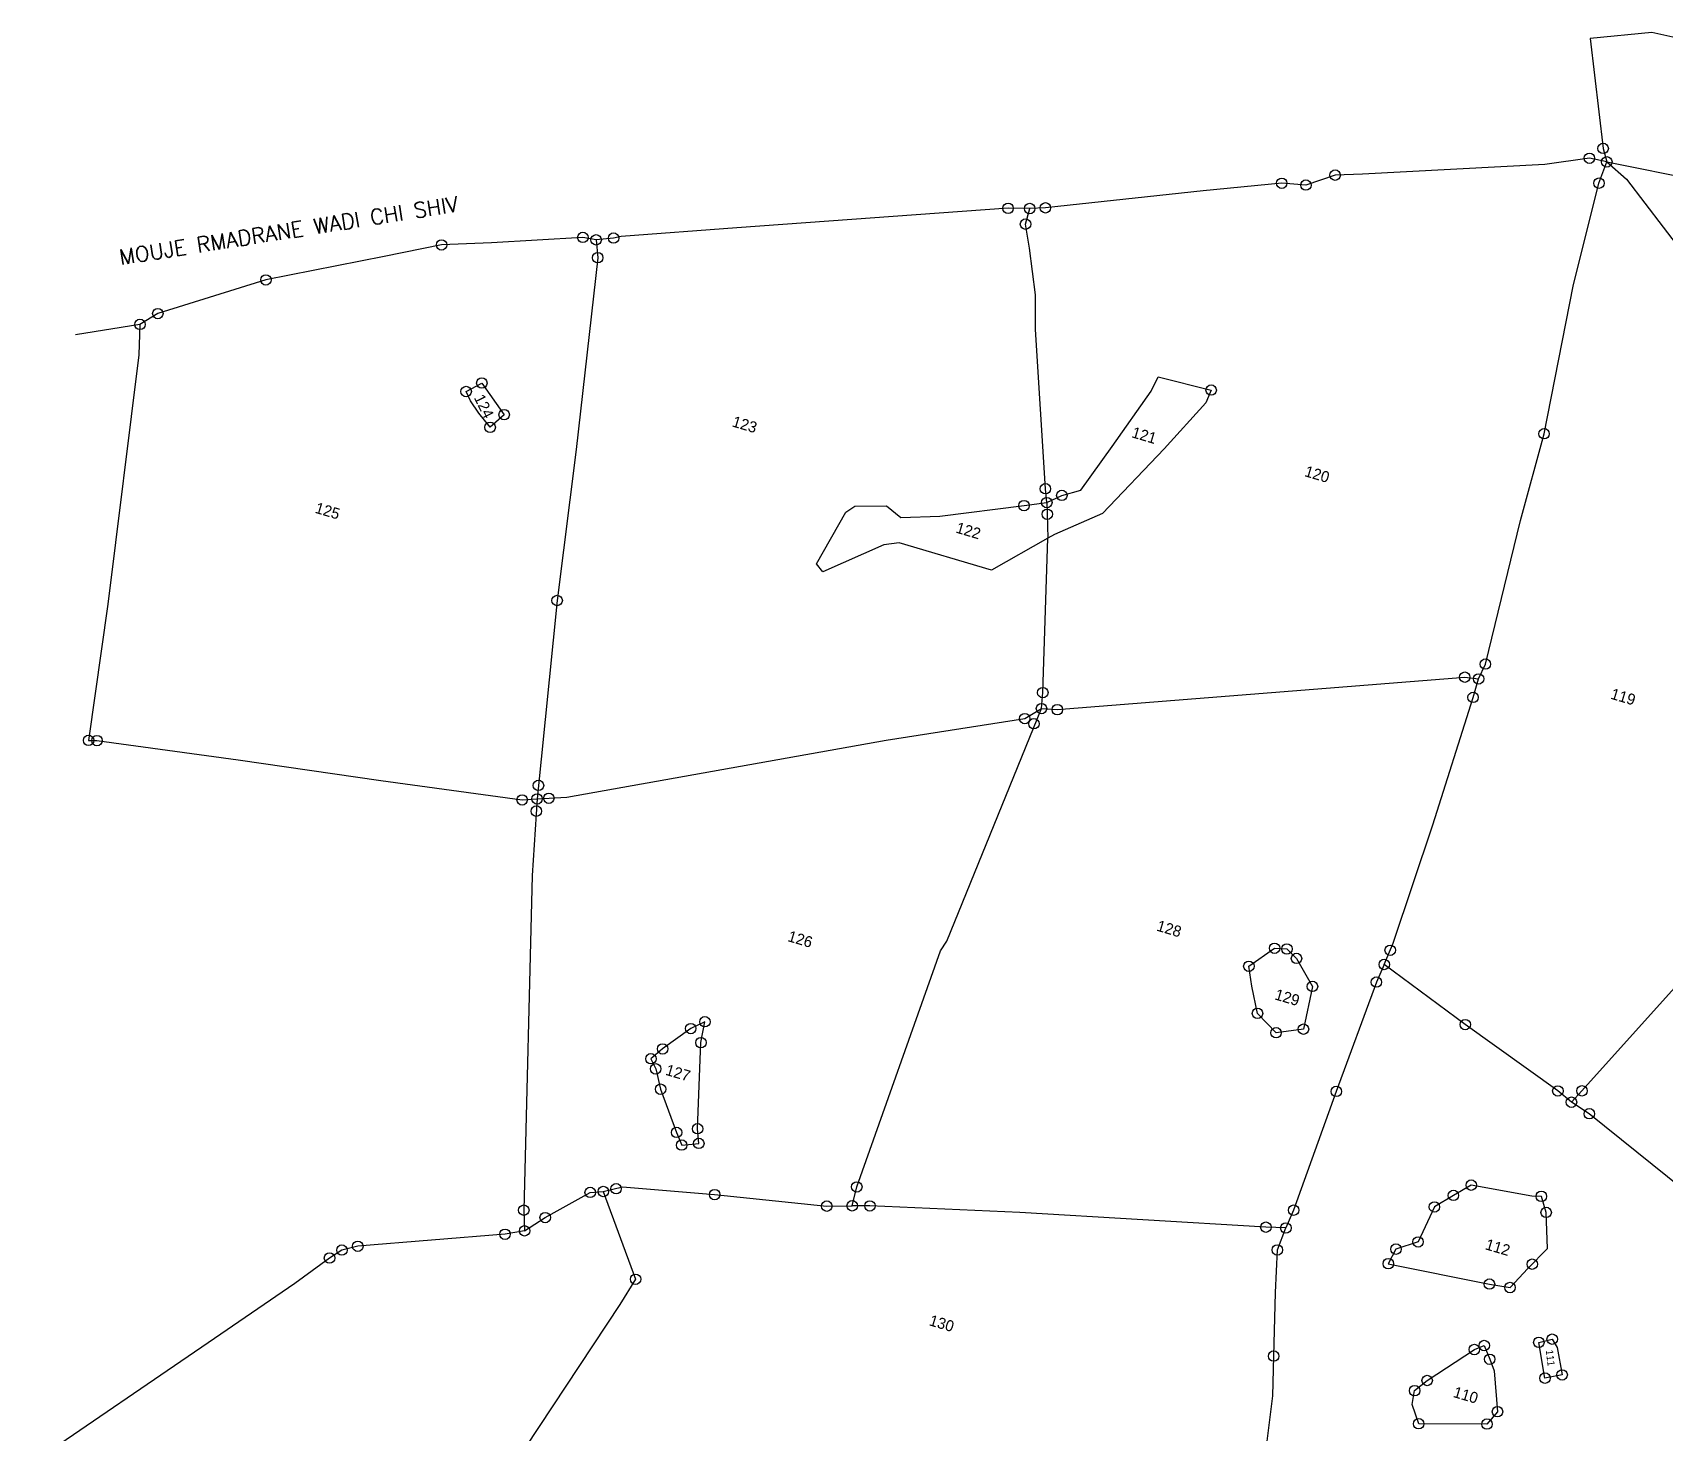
# Model space of a CAD drawing. Header units: metres. Extents: x 336276 to 340650, y 1777300 to 1780712.
# Drawn here: x 337745 to 339126, y 1779527 to 1780712 of the extents above; entities that cross this region are included whole.
import ezdxf
from ezdxf.enums import TextEntityAlignment as Align

# ---------------------------------------------------------------- set-up
doc = ezdxf.new("R2010")
doc.units = ezdxf.units.M
doc.linetypes.add('DIVIDE', pattern=[31.75, 12.7, -6.35, 0, -6.35, 0, -6.35])
for name, color, linetype in [('POLY_PARCEL', 6, 'Continuous'), ('TEXT_MAPOUT', 7, 'Continuous'), ('TEXT_PARCEL', 7, 'Continuous'), ('V_BOUND_LINE', 7, 'Continuous'), ('V_DIVIDE_LINE', 7, 'DIVIDE')]:
    doc.layers.add(name, color=color, linetype=linetype)
doc.styles.get("Standard").update_dxf_attribs({"font": 'simplex.shx'})
doc.styles.add('TEXT_MAP', font='', dxfattribs={"height": 0.25})
doc.styles.get('TEXT_MAP').set_extended_font_data('Kruti Dev 050')

msp = doc.modelspace()

# ---------------------------------------------------------------- linework, layer by layer
for centre in [(339062.8, 1780605.6), (339074.4, 1780613.9), (339077.5, 1780602.5), (338802.4, 1780584.4), (338822.9, 1780582.9), (338847.6, 1780591.3), (339070.9, 1780584.5), (338570.8, 1780563.2), (338589.1, 1780563), (338602.4, 1780563.6), (338211, 1780538.6), (338222.2, 1780536.5), (338237, 1780538), (338585.6, 1780549.8), (338091.4, 1780532.2), (338223.6, 1780521.4), (337942.8, 1780502.6), (337851.3, 1780474.1), (337836.2, 1780464.9), (338125.5, 1780415.3), (338112.2, 1780408.1), (338742.7, 1780409.3), (338144.4, 1780388.5), (338132.5, 1780377.8), (339024.4, 1780372.4), (338602.4, 1780325.8), (338616.3, 1780320.2), (338584.3, 1780311.5), (338603.6, 1780314.1), (338604, 1780304.2), (338189.2, 1780231.2), (338974.8, 1780177.4), (338957.3, 1780166.3), (338969, 1780164.8), (338600.2, 1780153.2), (338599.1, 1780139.7), (338612.5, 1780138.8), (338964.3, 1780149.2), (338584.9, 1780131.2), (338592.7, 1780126.9), (337792.7, 1780112.8), (337799.8, 1780112.6), (338173.4, 1780074.7), (338159.6, 1780062.4), (338171.6, 1780052.9), (338172.2, 1780063.2), (338182.2, 1780063.8), (338796.4, 1779936.8), (338806.8, 1779936.2), (338894.2, 1779935.1), (338774.6, 1779921.6), (338814.9, 1779928.2), (338889.2, 1779923.1), (338828.4, 1779904.5), (338882.5, 1779908.2), (338314.3, 1779874.6), (338781.9, 1779881.7), (338302.3, 1779868.8), (338797.6, 1779865.3), (338820.8, 1779868.3), (338957.7, 1779872.2), (338278.5, 1779851.6), (338310.9, 1779856.9), (338268.6, 1779843.3), (338272.6, 1779834.7), (338276.8, 1779817.5), (338848.6, 1779815.6), (339036.1, 1779816), (339047.6, 1779806.5), (339056.5, 1779816.1), (339062.7, 1779796.7), (338290.3, 1779780.9), (338308.1, 1779784), (338294.6, 1779770.2), (338309.1, 1779771.6), (338962.8, 1779736.3), (338217.2, 1779730.1), (338228.3, 1779730.9), (338239.1, 1779733.2), (338322.5, 1779728.3), (338442.8, 1779734.8), (338947.7, 1779727.6), (339022.1, 1779726.8), (338161, 1779715.1), (338179.1, 1779708.8), (338417.4, 1779718.5), (338438.9, 1779718.8), (338453.9, 1779718.7), (338812.5, 1779715.1), (338931.6, 1779717.8), (339026.2, 1779713.2), (338145.1, 1779694.7), (338161.7, 1779697.6), (338789, 1779700.7), (338805.9, 1779700), (338007.1, 1779681.3), (338020.5, 1779684.5), (338798.7, 1779681.4), (338899.1, 1779682.1), (338917.8, 1779688.2), (337996.6, 1779674.6), (338892.6, 1779669.8), (339014.4, 1779669.4), (338255.6, 1779656.6), (338978.2, 1779652.5), (338995.6, 1779649.6), (338973.8, 1779600.5), (339020, 1779603.2), (339031.3, 1779605.9), (338795.6, 1779591.6), (338965.4, 1779597.1), (338978.4, 1779588.9), (338925.5, 1779570.9), (339025.2, 1779572.9), (339039.7, 1779575.6), (338914.9, 1779562.3), (338985, 1779544.5), (338918.3, 1779534.3), (338976.1, 1779534)]:
    msp.add_circle(centre, 4.42)
at = {"layer": 'POLY_PARCEL'}
for p, q in [((339070.9, 1780584.5), (339077.5, 1780602.5)), ((339077.5, 1780602.5), (339156.5, 1780586.7)), ((339077.5, 1780602.5), (339094.3, 1780587.8)), ((339049.1, 1780497.3), (339070.9, 1780584.5)), ((339094.3, 1780587.8), (339161, 1780500.1)), ((338585.6, 1780549.8), (338589.1, 1780563)), ((338588.9, 1780529.6), (338585.6, 1780549.8)), ((338222.2, 1780536.5), (338223.6, 1780521.4)), ((338594, 1780489.9), (338588.9, 1780529.6)), ((338223.6, 1780521.4), (338205.2, 1780358.9)), ((338594.1, 1780460.5), (338594, 1780489.9)), ((339024.4, 1780372.4), (339049.1, 1780497.3)), ((338602.4, 1780325.8), (338594.1, 1780460.5)), ((338691.9, 1780408.4), (338697.8, 1780420.6)), ((338697.8, 1780420.6), (338742.7, 1780409.3)), ((338112.2, 1780408.1), (338125.5, 1780415.3)), ((338116, 1780400.3), (338112.2, 1780408.1)), ((338125.5, 1780415.3), (338144.4, 1780388.5)), ((338658.9, 1780361.7), (338691.9, 1780408.4)), ((338742.7, 1780409.3), (338738.1, 1780398.6)), ((338123, 1780389.8), (338116, 1780400.3)), ((338132.5, 1780377.8), (338123, 1780389.8)), ((338738.1, 1780398.6), (338702.8, 1780359.7)), ((338144.4, 1780388.5), (338132.5, 1780377.8)), ((338132.5, 1780377.8), (338132.5, 1780377.8)), ((338632.3, 1780324.5), (338658.9, 1780361.7)), ((339004.6, 1780298.8), (339024.4, 1780372.4)), ((338205.2, 1780358.9), (338189.2, 1780231.2)), ((338702.8, 1780359.7), (338650.7, 1780304.9)), ((338603.6, 1780314.1), (338602.4, 1780325.8)), ((338603.6, 1780314.1), (338616.3, 1780320.2)), ((338616.3, 1780320.2), (338632.3, 1780324.5)), ((338408.8, 1780262.2), (338433.5, 1780306.1)), ((338433.5, 1780306.1), (338441, 1780311)), ((338441, 1780311), (338467.9, 1780311.4)), ((338467.9, 1780311.4), (338480, 1780301.4)), ((338513.2, 1780302.5), (338584.3, 1780311.5)), ((338584.3, 1780311.5), (338603.6, 1780314.1)), ((338603.6, 1780314.1), (338604, 1780304.2)), ((338480, 1780301.4), (338513.2, 1780302.5)), ((338604, 1780304.2), (338604.5, 1780284.1)), ((338650.7, 1780304.9), (338610, 1780287.2)), ((338974.8, 1780177.4), (339004.6, 1780298.8)), ((338465.7, 1780278.2), (338414, 1780255.5)), ((338478.6, 1780279.9), (338465.7, 1780278.2)), ((338556.8, 1780256.8), (338478.6, 1780279.9)), ((338604.5, 1780284.1), (338556.8, 1780256.8)), ((338600.2, 1780153.2), (338604.5, 1780284.1)), ((338610, 1780287.2), (338604.5, 1780284.1)), ((338414, 1780255.5), (338408.8, 1780262.2)), ((338189.2, 1780231.2), (338172.2, 1780063.2)), ((338969, 1780164.8), (338974.8, 1780177.4)), ((338612.5, 1780138.8), (338957.3, 1780166.3)), ((338957.3, 1780166.3), (338969, 1780164.8)), ((338964.3, 1780149.2), (338969, 1780164.8)), ((338599.1, 1780139.7), (338600.2, 1780153.2)), ((338930.3, 1780041.2), (338964.3, 1780149.2)), ((338467.7, 1780112.9), (338584.9, 1780131.2)), ((338519.1, 1779942.9), (338599.1, 1780139.7)), ((338584.9, 1780131.2), (338599.1, 1780139.7)), ((338599.1, 1780139.7), (338612.5, 1780138.8)), ((338197.3, 1780064.8), (338467.7, 1780112.9)), ((338172.2, 1780063.2), (338197.3, 1780064.8)), ((338896.6, 1779941.2), (338930.3, 1780041.2)), ((338442.8, 1779734.8), (338513.6, 1779934.6)), ((338513.6, 1779934.6), (338519.1, 1779942.9)), ((338774.6, 1779921.6), (338796.4, 1779936.8)), ((338796.4, 1779936.8), (338806.8, 1779936.2)), ((338806.8, 1779936.2), (338814.9, 1779928.2)), ((338889.2, 1779923.1), (338896.6, 1779941.2)), ((338777, 1779904.8), (338774.6, 1779921.6)), ((338814.9, 1779928.2), (338828.4, 1779904.5)), ((338889.2, 1779923.1), (338882.5, 1779908.2)), ((338957.7, 1779872.2), (338889.2, 1779923.1)), ((339155, 1779925.8), (339056.5, 1779816.1)), ((338882.5, 1779908.2), (338848.6, 1779815.6)), ((338781.9, 1779881.7), (338777, 1779904.8)), ((338828.4, 1779904.5), (338820.8, 1779868.3)), ((338797.6, 1779865.3), (338781.9, 1779881.7)), ((338302.3, 1779868.8), (338278.5, 1779851.6)), ((338314.3, 1779874.6), (338302.3, 1779868.8)), ((338310.9, 1779856.9), (338314.3, 1779874.6)), ((338820.8, 1779868.3), (338797.6, 1779865.3)), ((339036.1, 1779816), (338957.7, 1779872.2)), ((338278.5, 1779851.6), (338268.6, 1779843.3)), ((338308.1, 1779784), (338310.9, 1779856.9)), ((338268.6, 1779843.3), (338272.6, 1779834.7)), ((338272.6, 1779834.7), (338276.8, 1779817.5)), ((338276.8, 1779817.5), (338290.3, 1779780.9)), ((338848.6, 1779815.6), (338812.5, 1779715.1)), ((339047.6, 1779806.5), (339036.1, 1779816)), ((339056.5, 1779816.1), (339047.6, 1779806.5)), ((339062.7, 1779796.7), (339047.6, 1779806.5)), ((339161.9, 1779716.5), (339062.7, 1779796.7)), ((338309.1, 1779771.6), (338308.1, 1779784)), ((338290.3, 1779780.9), (338294.6, 1779770.2)), ((338294.6, 1779770.2), (338309.1, 1779771.6)), ((338179.1, 1779708.8), (338217.2, 1779730.1)), ((338217.2, 1779730.1), (338228.3, 1779730.9)), ((338228.3, 1779730.9), (338244.4, 1779734.9)), ((338228.3, 1779730.9), (338255.6, 1779656.6)), ((338244.4, 1779734.9), (338322.5, 1779728.3)), ((338322.5, 1779728.3), (338417.4, 1779718.5)), ((338438.9, 1779718.8), (338442.8, 1779734.8)), ((338947.7, 1779727.6), (338931.6, 1779717.8)), ((338962.8, 1779736.3), (338947.7, 1779727.6)), ((339014.1, 1779727), (338962.8, 1779736.3)), ((339022.1, 1779726.8), (339014.1, 1779727)), ((339026.2, 1779713.2), (339022.1, 1779726.8)), ((338417.4, 1779718.5), (338438.9, 1779718.8)), ((338453.9, 1779718.7), (338438.9, 1779718.8)), ((338580.7, 1779713.2), (338453.9, 1779718.7)), ((338789, 1779700.7), (338580.7, 1779713.2)), ((338812.5, 1779715.1), (338805.9, 1779700)), ((338931.6, 1779717.8), (338917.8, 1779688.2)), ((339027.3, 1779682.6), (339026.2, 1779713.2)), ((338161.7, 1779697.6), (338179.1, 1779708.8)), ((338805.9, 1779700), (338789, 1779700.7)), ((338798.7, 1779681.4), (338805.9, 1779700)), ((338917.8, 1779688.2), (338899.1, 1779682.1)), ((338797.1, 1779645.3), (338798.7, 1779681.4)), ((338899.1, 1779682.1), (338892.6, 1779669.8)), ((339010.6, 1779665.6), (339027.3, 1779682.6)), ((338892.6, 1779669.8), (338978.2, 1779652.5)), ((338995.6, 1779649.6), (339010.6, 1779665.6)), ((338255.6, 1779656.6), (338242.4, 1779635.2)), ((338795.6, 1779591.6), (338797.1, 1779645.3)), ((338978.2, 1779652.5), (338995.6, 1779649.6)), ((338242.4, 1779635.2), (338144.3, 1779487.2)), ((339020, 1779603.2), (339031.3, 1779605.9)), ((339025.2, 1779572.9), (339020, 1779603.2)), ((339031.3, 1779605.9), (339035.6, 1779598.9)), ((338794.8, 1779557.9), (338795.6, 1779591.6)), ((338925.5, 1779570.9), (338965.4, 1779597.1)), ((338965.4, 1779597.1), (338973.8, 1779600.5)), ((338973.8, 1779600.5), (338978.4, 1779588.9)), ((338978.4, 1779588.9), (338982.2, 1779579)), ((339035.6, 1779598.9), (339039.7, 1779575.6)), ((338982.2, 1779579), (338985, 1779544.5)), ((339039.7, 1779575.6), (339025.2, 1779572.9)), ((338912.9, 1779550.5), (338914.9, 1779562.3)), ((338914.9, 1779562.3), (338925.5, 1779570.9)), ((338785.4, 1779482), (338794.8, 1779557.9)), ((338918.3, 1779534.3), (338912.9, 1779550.5)), ((338976.1, 1779534), (338918.3, 1779534.3)), ((338985, 1779544.5), (338976.1, 1779534))]:
    msp.add_line(p, q, dxfattribs=at)
at = {"layer": 'V_BOUND_LINE'}
for p, q in [((339115.7, 1780711.9), (339063.4, 1780707)), ((339063.4, 1780707), (339063.4, 1780707)), ((339063.4, 1780707), (339063.4, 1780707)), ((339063.4, 1780707), (339074.4, 1780613.9)), ((339179.3, 1780697.9), (339115.7, 1780711.9)), ((339074.4, 1780613.9), (339077.5, 1780602.5)), ((339025.2, 1780600.3), (338870.8, 1780592.2)), ((339062.8, 1780605.6), (339025.2, 1780600.3)), ((339077.5, 1780602.5), (339062.8, 1780605.6)), ((338802.4, 1780584.4), (338735.8, 1780578)), ((338822.9, 1780582.9), (338802.4, 1780584.4)), ((338847.6, 1780591.3), (338822.9, 1780582.9)), ((338870.8, 1780592.2), (338847.6, 1780591.3)), ((338735.8, 1780578), (338602.4, 1780563.6)), ((338570.8, 1780563.2), (338341.2, 1780546.7)), ((338589.1, 1780563), (338570.8, 1780563.2)), ((338602.4, 1780563.6), (338589.1, 1780563)), ((338341.2, 1780546.7), (338243.3, 1780539.4)), ((338091.4, 1780532.2), (338042.7, 1780522.4)), ((338133.8, 1780534), (338091.4, 1780532.2)), ((338211, 1780538.6), (338133.8, 1780534)), ((338222.2, 1780536.5), (338211, 1780538.6)), ((338237, 1780538), (338222.2, 1780536.5)), ((338243.3, 1780539.4), (338237, 1780538)), ((338042.7, 1780522.4), (337942.8, 1780502.6)), ((337942.8, 1780502.6), (337851.3, 1780474.1)), ((337851.3, 1780474.1), (337836.2, 1780464.9)), ((337836.2, 1780464.9), (337835.1, 1780439.1)), ((337835.1, 1780439.1), (337809.1, 1780228)), ((337809.1, 1780228), (337792.7, 1780112.8)), ((337792.7, 1780112.8), (337799.8, 1780112.6)), ((337799.8, 1780112.6), (337919.3, 1780096.2)), ((337919.3, 1780096.2), (338040.1, 1780078.8)), ((338040.1, 1780078.8), (338159.6, 1780062.4)), ((338159.6, 1780062.4), (338172.2, 1780063.2)), ((338172.2, 1780063.2), (338168.1, 1779998.4)), ((338168.1, 1779998.4), (338161, 1779715.1)), ((338161, 1779715.1), (338161.7, 1779697.6)), ((338020.5, 1779684.5), (338007.1, 1779681.3)), ((338145.1, 1779694.7), (338020.5, 1779684.5)), ((338161.7, 1779697.6), (338145.1, 1779694.7)), ((337996.6, 1779674.6), (337967.1, 1779653)), ((338007.1, 1779681.3), (337996.6, 1779674.6)), ((337967.1, 1779653), (337894, 1779602.8)), ((337894, 1779602.8), (337745.3, 1779501.3))]:
    msp.add_line(p, q, dxfattribs=at)
at = {"layer": 'V_DIVIDE_LINE', "ltscale": 10}
msp.add_line((337836.2, 1780464.9), (337781.6, 1780456), dxfattribs=at)

# ---------------------------------------------------------------- texts
at = {"layer": 'TEXT_MAPOUT'}
msp.add_text('MOUJE RMADRANE WADI CHI SHIV', height=12.989, rotation=9.0136, dxfattribs=at).set_placement((337819.8, 1780515.2))
at = {"layer": 'TEXT_PARCEL', "style": 'TEXT_MAP'}
for s, height, rotation, p in [('124', 9.3, 296.2541, (338127.4, 1780395.7)), ('123', 9.35, 343.5105, (338348, 1780380.2)), ('121', 9.35, 343.5105, (338686.1, 1780371.1)), ('120', 9.35, 343.5105, (338832.4, 1780338.1)), ('125', 9.35, 343.5105, (337995, 1780307.1)), ('122', 9.35, 343.5105, (338537.3, 1780290.4)), ('119', 9.35, 343.5105, (339091.4, 1780149.7)), ('126', 9.35, 343.5105, (338395, 1779944.5)), ('128', 9.35, 343.5105, (338707.2, 1779953.4)), ('129', 9.35, 343.5105, (338807.1, 1779895.2)), ('127', 9.35, 343.5105, (338291.6, 1779831.4)), ('112', 9.35, 343.5105, (338985.3, 1779683.7)), ('130', 9.35, 343.5105, (338514.7, 1779619.3)), ('111', 6.23, 276.734, (339029.8, 1779590)), ('110', 9.35, 343.5105, (338958.2, 1779558.6))]:
    msp.add_text(s, height=height, rotation=rotation, dxfattribs=at).set_placement(p, align=Align.MIDDLE)

doc.saveas('drawing.dxf')
